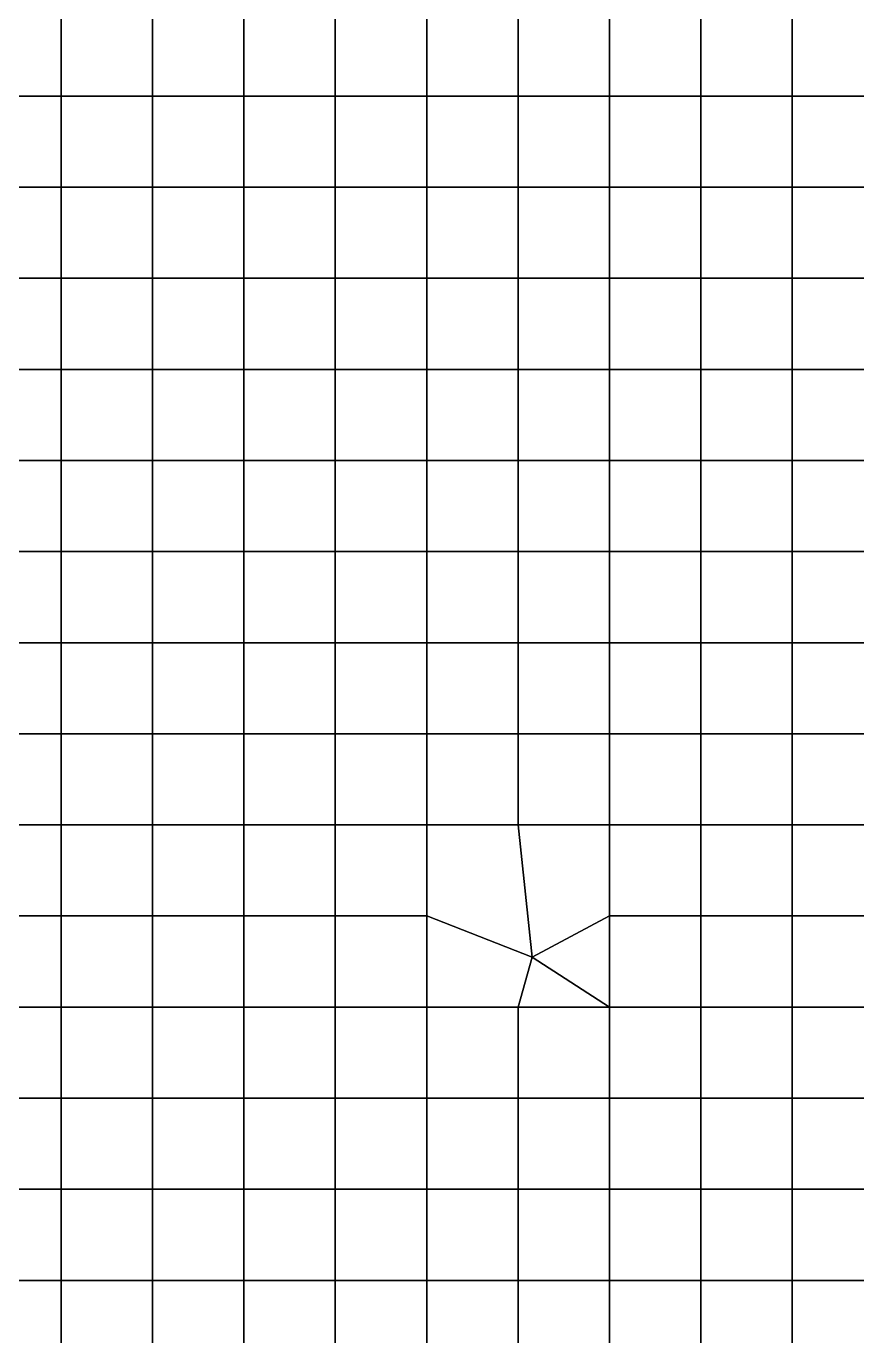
# Model space of a CAD drawing. Extents: x -13 to 39.3, y -26.5 to 20.6.
# Drawn here: x 15.97 to 20.54, y 1.22 to 8.42 of the extents above; entities that cross this region are included whole.
import ezdxf

# ---------------------------------------------------------------- set-up
doc = ezdxf.new("R2010")
doc.units = 0
doc.layers.add('BARS', color=1, linetype='CONTINUOUS')
doc.layers.add('FACES', color=5, linetype='CONTINUOUS')

msp = doc.modelspace()

# ---------------------------------------------------------------- linework, layer by layer
at = {"layer": 'BARS'}
for p, q in [((18.75, 3.3), (18.75, 3.3, 0.66)), ((18.75, 3.3, 0.66), (18.75, 3.3, 1.32)), ((18.75, 3.3, 1.32), (18.75, 3.3, 1.98)), ((18.75, 3.3, 1.98), (18.75, 3.3, 2.64)), ((18.75, 3.3, 2.64), (18.75, 3.3, 3.3))]:
    msp.add_line(p, q, dxfattribs=at)
at = {"layer": 'FACES'}
for points in [[(16.1627, 8.53302), (15.6606, 8.53302), (15.6606, 8.03231), (16.1627, 8.03231)], [(16.1627, 8.53302, 3.3), (15.6606, 8.53302, 3.3), (15.6606, 8.03231, 3.3), (16.1627, 8.03231, 3.3)], [(16.6648, 8.53302), (16.1627, 8.53302), (16.1627, 8.03231), (16.6648, 8.03231)], [(16.6648, 8.53302, 3.3), (16.1627, 8.53302, 3.3), (16.1627, 8.03231, 3.3), (16.6648, 8.03231, 3.3)], [(17.1669, 8.53302), (16.6648, 8.53302), (16.6648, 8.03231), (17.1669, 8.03231)], [(17.1669, 8.53302, 3.3), (16.6648, 8.53302, 3.3), (16.6648, 8.03231, 3.3), (17.1669, 8.03231, 3.3)], [(17.669, 8.53302), (17.1669, 8.53302), (17.1669, 8.03231), (17.669, 8.03231)], [(17.669, 8.53302, 3.3), (17.1669, 8.53302, 3.3), (17.1669, 8.03231, 3.3), (17.669, 8.03231, 3.3)], [(18.1711, 8.53302), (17.669, 8.53302), (17.669, 8.03231), (18.1711, 8.03231)], [(18.1711, 8.53302, 3.3), (17.669, 8.53302, 3.3), (17.669, 8.03231, 3.3), (18.1711, 8.03231, 3.3)], [(18.6732, 8.53302), (18.1711, 8.53302), (18.1711, 8.03231), (18.6732, 8.03231)], [(18.6732, 8.53302, 3.3), (18.1711, 8.53302, 3.3), (18.1711, 8.03231, 3.3), (18.6732, 8.03231, 3.3)], [(19.1754, 8.53302), (18.6732, 8.53302), (18.6732, 8.03231), (19.1754, 8.03231)], [(19.1754, 8.53302, 3.3), (18.6732, 8.53302, 3.3), (18.6732, 8.03231, 3.3), (19.1754, 8.03231, 3.3)], [(19.6775, 8.53302), (19.1754, 8.53302), (19.1754, 8.03231), (19.6775, 8.03231)], [(19.6775, 8.53302, 3.3), (19.1754, 8.53302, 3.3), (19.1754, 8.03231, 3.3), (19.6775, 8.03231, 3.3)], [(20.1796, 8.53302), (19.6775, 8.53302), (19.6775, 8.03231), (20.1796, 8.03231)], [(20.1796, 8.53302, 3.3), (19.6775, 8.53302, 3.3), (19.6775, 8.03231, 3.3), (20.1796, 8.03231, 3.3)], [(20.6817, 8.53302), (20.1796, 8.53302), (20.1796, 8.03231), (20.6817, 8.03231)], [(20.6817, 8.53302, 3.3), (20.1796, 8.53302, 3.3), (20.1796, 8.03231, 3.3), (20.6817, 8.03231, 3.3)], [(16.1627, 8.03231), (15.6606, 8.03231), (15.6606, 7.53161), (16.1627, 7.53161)], [(16.1627, 8.03231, 3.3), (15.6606, 8.03231, 3.3), (15.6606, 7.53161, 3.3), (16.1627, 7.53161, 3.3)], [(16.6648, 8.03231), (16.1627, 8.03231), (16.1627, 7.53161), (16.6648, 7.53161)], [(16.6648, 8.03231, 3.3), (16.1627, 8.03231, 3.3), (16.1627, 7.53161, 3.3), (16.6648, 7.53161, 3.3)], [(17.1669, 8.03231), (16.6648, 8.03231), (16.6648, 7.53161), (17.1669, 7.53161)], [(17.1669, 8.03231, 3.3), (16.6648, 8.03231, 3.3), (16.6648, 7.53161, 3.3), (17.1669, 7.53161, 3.3)], [(17.669, 8.03231), (17.1669, 8.03231), (17.1669, 7.53161), (17.669, 7.53161)], [(17.669, 8.03231, 3.3), (17.1669, 8.03231, 3.3), (17.1669, 7.53161, 3.3), (17.669, 7.53161, 3.3)], [(18.1711, 8.03231), (17.669, 8.03231), (17.669, 7.53161), (18.1711, 7.53161)], [(18.1711, 8.03231, 3.3), (17.669, 8.03231, 3.3), (17.669, 7.53161, 3.3), (18.1711, 7.53161, 3.3)], [(18.6732, 8.03231), (18.1711, 8.03231), (18.1711, 7.53161), (18.6732, 7.53161)], [(18.6732, 8.03231, 3.3), (18.1711, 8.03231, 3.3), (18.1711, 7.53161, 3.3), (18.6732, 7.53161, 3.3)], [(19.1754, 8.03231), (18.6732, 8.03231), (18.6732, 7.53161), (19.1754, 7.53161)], [(19.1754, 8.03231, 3.3), (18.6732, 8.03231, 3.3), (18.6732, 7.53161, 3.3), (19.1754, 7.53161, 3.3)], [(19.6775, 8.03231), (19.1754, 8.03231), (19.1754, 7.53161), (19.6775, 7.53161)], [(19.6775, 8.03231, 3.3), (19.1754, 8.03231, 3.3), (19.1754, 7.53161, 3.3), (19.6775, 7.53161, 3.3)], [(20.1796, 8.03231), (19.6775, 8.03231), (19.6775, 7.53161), (20.1796, 7.53161)], [(20.1796, 8.03231, 3.3), (19.6775, 8.03231, 3.3), (19.6775, 7.53161, 3.3), (20.1796, 7.53161, 3.3)], [(20.6817, 8.03231), (20.1796, 8.03231), (20.1796, 7.53161), (20.6817, 7.53161)], [(20.6817, 8.03231, 3.3), (20.1796, 8.03231, 3.3), (20.1796, 7.53161, 3.3), (20.6817, 7.53161, 3.3)], [(16.1627, 7.53161), (15.6606, 7.53161), (15.6606, 7.0309), (16.1627, 7.0309)], [(16.1627, 7.53161, 3.3), (15.6606, 7.53161, 3.3), (15.6606, 7.0309, 3.3), (16.1627, 7.0309, 3.3)], [(16.6648, 7.53161), (16.1627, 7.53161), (16.1627, 7.0309), (16.6648, 7.0309)], [(16.6648, 7.53161, 3.3), (16.1627, 7.53161, 3.3), (16.1627, 7.0309, 3.3), (16.6648, 7.0309, 3.3)], [(17.1669, 7.53161), (16.6648, 7.53161), (16.6648, 7.0309), (17.1669, 7.0309)], [(17.1669, 7.53161, 3.3), (16.6648, 7.53161, 3.3), (16.6648, 7.0309, 3.3), (17.1669, 7.0309, 3.3)], [(17.669, 7.53161), (17.1669, 7.53161), (17.1669, 7.0309), (17.669, 7.0309)], [(17.669, 7.53161, 3.3), (17.1669, 7.53161, 3.3), (17.1669, 7.0309, 3.3), (17.669, 7.0309, 3.3)], [(18.1711, 7.53161), (17.669, 7.53161), (17.669, 7.0309), (18.1711, 7.0309)], [(18.1711, 7.53161, 3.3), (17.669, 7.53161, 3.3), (17.669, 7.0309, 3.3), (18.1711, 7.0309, 3.3)], [(18.6732, 7.53161), (18.1711, 7.53161), (18.1711, 7.0309), (18.6732, 7.0309)], [(18.6732, 7.53161, 3.3), (18.1711, 7.53161, 3.3), (18.1711, 7.0309, 3.3), (18.6732, 7.0309, 3.3)], [(19.1754, 7.53161), (18.6732, 7.53161), (18.6732, 7.0309), (19.1754, 7.0309)], [(19.1754, 7.53161, 3.3), (18.6732, 7.53161, 3.3), (18.6732, 7.0309, 3.3), (19.1754, 7.0309, 3.3)], [(19.6775, 7.53161), (19.1754, 7.53161), (19.1754, 7.0309), (19.6775, 7.0309)], [(19.6775, 7.53161, 3.3), (19.1754, 7.53161, 3.3), (19.1754, 7.0309, 3.3), (19.6775, 7.0309, 3.3)], [(20.1796, 7.53161), (19.6775, 7.53161), (19.6775, 7.0309), (20.1796, 7.0309)], [(20.1796, 7.53161, 3.3), (19.6775, 7.53161, 3.3), (19.6775, 7.0309, 3.3), (20.1796, 7.0309, 3.3)], [(20.6817, 7.53161), (20.1796, 7.53161), (20.1796, 7.0309), (20.6817, 7.0309)], [(20.6817, 7.53161, 3.3), (20.1796, 7.53161, 3.3), (20.1796, 7.0309, 3.3), (20.6817, 7.0309, 3.3)], [(16.1627, 7.0309), (15.6606, 7.0309), (15.6606, 6.53019), (16.1627, 6.53019)], [(16.1627, 7.0309, 3.3), (15.6606, 7.0309, 3.3), (15.6606, 6.53019, 3.3), (16.1627, 6.53019, 3.3)], [(16.6648, 7.0309), (16.1627, 7.0309), (16.1627, 6.53019), (16.6648, 6.53019)], [(16.6648, 7.0309, 3.3), (16.1627, 7.0309, 3.3), (16.1627, 6.53019, 3.3), (16.6648, 6.53019, 3.3)], [(17.1669, 7.0309), (16.6648, 7.0309), (16.6648, 6.53019), (17.1669, 6.53019)], [(17.1669, 7.0309, 3.3), (16.6648, 7.0309, 3.3), (16.6648, 6.53019, 3.3), (17.1669, 6.53019, 3.3)], [(17.669, 7.0309), (17.1669, 7.0309), (17.1669, 6.53019), (17.669, 6.53019)], [(17.669, 7.0309, 3.3), (17.1669, 7.0309, 3.3), (17.1669, 6.53019, 3.3), (17.669, 6.53019, 3.3)], [(18.1711, 7.0309), (17.669, 7.0309), (17.669, 6.53019), (18.1711, 6.53019)], [(18.1711, 7.0309, 3.3), (17.669, 7.0309, 3.3), (17.669, 6.53019, 3.3), (18.1711, 6.53019, 3.3)], [(18.6732, 7.0309), (18.1711, 7.0309), (18.1711, 6.53019), (18.6732, 6.53019)], [(18.6732, 7.0309, 3.3), (18.1711, 7.0309, 3.3), (18.1711, 6.53019, 3.3), (18.6732, 6.53019, 3.3)], [(19.1754, 7.0309), (18.6732, 7.0309), (18.6732, 6.53019), (19.1754, 6.53019)], [(19.1754, 7.0309, 3.3), (18.6732, 7.0309, 3.3), (18.6732, 6.53019, 3.3), (19.1754, 6.53019, 3.3)], [(19.6775, 7.0309), (19.1754, 7.0309), (19.1754, 6.53019), (19.6775, 6.53019)], [(19.6775, 7.0309, 3.3), (19.1754, 7.0309, 3.3), (19.1754, 6.53019, 3.3), (19.6775, 6.53019, 3.3)], [(20.1796, 7.0309), (19.6775, 7.0309), (19.6775, 6.53019), (20.1796, 6.53019)], [(20.1796, 7.0309, 3.3), (19.6775, 7.0309, 3.3), (19.6775, 6.53019, 3.3), (20.1796, 6.53019, 3.3)], [(20.6817, 7.0309), (20.1796, 7.0309), (20.1796, 6.53019), (20.6817, 6.53019)], [(20.6817, 7.0309, 3.3), (20.1796, 7.0309, 3.3), (20.1796, 6.53019, 3.3), (20.6817, 6.53019, 3.3)], [(16.1627, 6.53019), (15.6606, 6.53019), (15.6606, 6.02948), (16.1627, 6.02948)], [(16.1627, 6.53019, 3.3), (15.6606, 6.53019, 3.3), (15.6606, 6.02948, 3.3), (16.1627, 6.02948, 3.3)], [(16.6648, 6.53019), (16.1627, 6.53019), (16.1627, 6.02948), (16.6648, 6.02948)], [(16.6648, 6.53019, 3.3), (16.1627, 6.53019, 3.3), (16.1627, 6.02948, 3.3), (16.6648, 6.02948, 3.3)], [(17.1669, 6.53019), (16.6648, 6.53019), (16.6648, 6.02948), (17.1669, 6.02948)], [(17.1669, 6.53019, 3.3), (16.6648, 6.53019, 3.3), (16.6648, 6.02948, 3.3), (17.1669, 6.02948, 3.3)], [(17.669, 6.53019), (17.1669, 6.53019), (17.1669, 6.02948), (17.669, 6.02948)], [(17.669, 6.53019, 3.3), (17.1669, 6.53019, 3.3), (17.1669, 6.02948, 3.3), (17.669, 6.02948, 3.3)], [(18.1711, 6.53019), (17.669, 6.53019), (17.669, 6.02948), (18.1711, 6.02948)], [(18.1711, 6.53019, 3.3), (17.669, 6.53019, 3.3), (17.669, 6.02948, 3.3), (18.1711, 6.02948, 3.3)], [(18.6732, 6.53019), (18.1711, 6.53019), (18.1711, 6.02948), (18.6732, 6.02948)], [(18.6732, 6.53019, 3.3), (18.1711, 6.53019, 3.3), (18.1711, 6.02948, 3.3), (18.6732, 6.02948, 3.3)], [(19.1754, 6.53019), (18.6732, 6.53019), (18.6732, 6.02948), (19.1754, 6.02948)], [(19.1754, 6.53019, 3.3), (18.6732, 6.53019, 3.3), (18.6732, 6.02948, 3.3), (19.1754, 6.02948, 3.3)], [(19.6775, 6.53019), (19.1754, 6.53019), (19.1754, 6.02948), (19.6775, 6.02948)], [(19.6775, 6.53019, 3.3), (19.1754, 6.53019, 3.3), (19.1754, 6.02948, 3.3), (19.6775, 6.02948, 3.3)], [(20.1796, 6.53019), (19.6775, 6.53019), (19.6775, 6.02948), (20.1796, 6.02948)], [(20.1796, 6.53019, 3.3), (19.6775, 6.53019, 3.3), (19.6775, 6.02948, 3.3), (20.1796, 6.02948, 3.3)], [(20.6817, 6.53019), (20.1796, 6.53019), (20.1796, 6.02948), (20.6817, 6.02948)], [(20.6817, 6.53019, 3.3), (20.1796, 6.53019, 3.3), (20.1796, 6.02948, 3.3), (20.6817, 6.02948, 3.3)], [(16.1627, 6.02948), (15.6606, 6.02948), (15.6606, 5.52878), (16.1627, 5.52878)], [(16.1627, 6.02948, 3.3), (15.6606, 6.02948, 3.3), (15.6606, 5.52878, 3.3), (16.1627, 5.52878, 3.3)], [(16.6648, 6.02948), (16.1627, 6.02948), (16.1627, 5.52878), (16.6648, 5.52878)], [(16.6648, 6.02948, 3.3), (16.1627, 6.02948, 3.3), (16.1627, 5.52878, 3.3), (16.6648, 5.52878, 3.3)], [(17.1669, 6.02948), (16.6648, 6.02948), (16.6648, 5.52878), (17.1669, 5.52878)], [(17.1669, 6.02948, 3.3), (16.6648, 6.02948, 3.3), (16.6648, 5.52878, 3.3), (17.1669, 5.52878, 3.3)], [(17.669, 6.02948), (17.1669, 6.02948), (17.1669, 5.52878), (17.669, 5.52878)], [(17.669, 6.02948, 3.3), (17.1669, 6.02948, 3.3), (17.1669, 5.52878, 3.3), (17.669, 5.52878, 3.3)], [(18.1711, 6.02948), (17.669, 6.02948), (17.669, 5.52878), (18.1711, 5.52878)], [(18.1711, 6.02948, 3.3), (17.669, 6.02948, 3.3), (17.669, 5.52878, 3.3), (18.1711, 5.52878, 3.3)], [(18.6732, 6.02948), (18.1711, 6.02948), (18.1711, 5.52878), (18.6732, 5.52878)], [(18.6732, 6.02948, 3.3), (18.1711, 6.02948, 3.3), (18.1711, 5.52878, 3.3), (18.6732, 5.52878, 3.3)], [(19.1754, 6.02948), (18.6732, 6.02948), (18.6732, 5.52878), (19.1754, 5.52878)], [(19.1754, 6.02948, 3.3), (18.6732, 6.02948, 3.3), (18.6732, 5.52878, 3.3), (19.1754, 5.52878, 3.3)], [(19.6775, 6.02948), (19.1754, 6.02948), (19.1754, 5.52878), (19.6775, 5.52878)], [(19.6775, 6.02948, 3.3), (19.1754, 6.02948, 3.3), (19.1754, 5.52878, 3.3), (19.6775, 5.52878, 3.3)], [(20.1796, 6.02948), (19.6775, 6.02948), (19.6775, 5.52878), (20.1796, 5.52878)], [(20.1796, 6.02948, 3.3), (19.6775, 6.02948, 3.3), (19.6775, 5.52878, 3.3), (20.1796, 5.52878, 3.3)], [(20.6817, 6.02948), (20.1796, 6.02948), (20.1796, 5.52878), (20.6817, 5.52878)], [(20.6817, 6.02948, 3.3), (20.1796, 6.02948, 3.3), (20.1796, 5.52878, 3.3), (20.6817, 5.52878, 3.3)], [(16.1627, 5.52878), (15.6606, 5.52878), (15.6606, 5.02807), (16.1627, 5.02807)], [(16.1627, 5.52878, 3.3), (15.6606, 5.52878, 3.3), (15.6606, 5.02807, 3.3), (16.1627, 5.02807, 3.3)], [(16.6648, 5.52878), (16.1627, 5.52878), (16.1627, 5.02807), (16.6648, 5.02807)], [(16.6648, 5.52878, 3.3), (16.1627, 5.52878, 3.3), (16.1627, 5.02807, 3.3), (16.6648, 5.02807, 3.3)], [(17.1669, 5.52878), (16.6648, 5.52878), (16.6648, 5.02807), (17.1669, 5.02807)], [(17.1669, 5.52878, 3.3), (16.6648, 5.52878, 3.3), (16.6648, 5.02807, 3.3), (17.1669, 5.02807, 3.3)], [(17.669, 5.52878), (17.1669, 5.52878), (17.1669, 5.02807), (17.669, 5.02807)], [(17.669, 5.52878, 3.3), (17.1669, 5.52878, 3.3), (17.1669, 5.02807, 3.3), (17.669, 5.02807, 3.3)], [(18.1711, 5.52878), (17.669, 5.52878), (17.669, 5.02807), (18.1711, 5.02807)], [(18.1711, 5.52878, 3.3), (17.669, 5.52878, 3.3), (17.669, 5.02807, 3.3), (18.1711, 5.02807, 3.3)], [(18.6732, 5.52878), (18.1711, 5.52878), (18.1711, 5.02807), (18.6732, 5.02807)], [(18.6732, 5.52878, 3.3), (18.1711, 5.52878, 3.3), (18.1711, 5.02807, 3.3), (18.6732, 5.02807, 3.3)], [(19.1754, 5.52878), (18.6732, 5.52878), (18.6732, 5.02807), (19.1754, 5.02807)], [(19.1754, 5.52878, 3.3), (18.6732, 5.52878, 3.3), (18.6732, 5.02807, 3.3), (19.1754, 5.02807, 3.3)], [(19.6775, 5.52878), (19.1754, 5.52878), (19.1754, 5.02807), (19.6775, 5.02807)], [(19.6775, 5.52878, 3.3), (19.1754, 5.52878, 3.3), (19.1754, 5.02807, 3.3), (19.6775, 5.02807, 3.3)], [(20.1796, 5.52878), (19.6775, 5.52878), (19.6775, 5.02807), (20.1796, 5.02807)], [(20.1796, 5.52878, 3.3), (19.6775, 5.52878, 3.3), (19.6775, 5.02807, 3.3), (20.1796, 5.02807, 3.3)], [(20.6817, 5.52878), (20.1796, 5.52878), (20.1796, 5.02807), (20.6817, 5.02807)], [(20.6817, 5.52878, 3.3), (20.1796, 5.52878, 3.3), (20.1796, 5.02807, 3.3), (20.6817, 5.02807, 3.3)], [(16.1627, 5.02807), (15.6606, 5.02807), (15.6606, 4.52736), (16.1627, 4.52736)], [(16.1627, 5.02807, 3.3), (15.6606, 5.02807, 3.3), (15.6606, 4.52736, 3.3), (16.1627, 4.52736, 3.3)], [(16.6648, 5.02807), (16.1627, 5.02807), (16.1627, 4.52736), (16.6648, 4.52736)], [(16.6648, 5.02807, 3.3), (16.1627, 5.02807, 3.3), (16.1627, 4.52736, 3.3), (16.6648, 4.52736, 3.3)], [(17.1669, 5.02807), (16.6648, 5.02807), (16.6648, 4.52736), (17.1669, 4.52736)], [(17.1669, 5.02807, 3.3), (16.6648, 5.02807, 3.3), (16.6648, 4.52736, 3.3), (17.1669, 4.52736, 3.3)], [(17.669, 5.02807), (17.1669, 5.02807), (17.1669, 4.52736), (17.669, 4.52736)], [(17.669, 5.02807, 3.3), (17.1669, 5.02807, 3.3), (17.1669, 4.52736, 3.3), (17.669, 4.52736, 3.3)], [(18.1711, 5.02807), (17.669, 5.02807), (17.669, 4.52736), (18.1711, 4.52736)], [(18.1711, 5.02807, 3.3), (17.669, 5.02807, 3.3), (17.669, 4.52736, 3.3), (18.1711, 4.52736, 3.3)], [(18.6732, 5.02807), (18.1711, 5.02807), (18.1711, 4.52736), (18.6732, 4.52736)], [(18.6732, 5.02807, 3.3), (18.1711, 5.02807, 3.3), (18.1711, 4.52736, 3.3), (18.6732, 4.52736, 3.3)], [(19.1754, 5.02807), (18.6732, 5.02807), (18.6732, 4.52736), (19.1754, 4.52736)], [(19.1754, 5.02807, 3.3), (18.6732, 5.02807, 3.3), (18.6732, 4.52736, 3.3), (19.1754, 4.52736, 3.3)], [(19.6775, 5.02807), (19.1754, 5.02807), (19.1754, 4.52736), (19.6775, 4.52736)], [(19.6775, 5.02807, 3.3), (19.1754, 5.02807, 3.3), (19.1754, 4.52736, 3.3), (19.6775, 4.52736, 3.3)], [(20.1796, 5.02807), (19.6775, 5.02807), (19.6775, 4.52736), (20.1796, 4.52736)], [(20.1796, 5.02807, 3.3), (19.6775, 5.02807, 3.3), (19.6775, 4.52736, 3.3), (20.1796, 4.52736, 3.3)], [(20.6817, 5.02807), (20.1796, 5.02807), (20.1796, 4.52736), (20.6817, 4.52736)], [(20.6817, 5.02807, 3.3), (20.1796, 5.02807, 3.3), (20.1796, 4.52736, 3.3), (20.6817, 4.52736, 3.3)], [(16.1627, 4.52736), (15.6606, 4.52736), (15.6606, 4.02665), (16.1627, 4.02665)], [(16.1627, 4.52736, 3.3), (15.6606, 4.52736, 3.3), (15.6606, 4.02665, 3.3), (16.1627, 4.02665, 3.3)], [(16.6648, 4.52736), (16.1627, 4.52736), (16.1627, 4.02665), (16.6648, 4.02665)], [(16.6648, 4.52736, 3.3), (16.1627, 4.52736, 3.3), (16.1627, 4.02665, 3.3), (16.6648, 4.02665, 3.3)], [(17.1669, 4.52736), (16.6648, 4.52736), (16.6648, 4.02665), (17.1669, 4.02665)], [(17.1669, 4.52736, 3.3), (16.6648, 4.52736, 3.3), (16.6648, 4.02665, 3.3), (17.1669, 4.02665, 3.3)], [(17.669, 4.52736), (17.1669, 4.52736), (17.1669, 4.02665), (17.669, 4.02665)], [(17.669, 4.52736, 3.3), (17.1669, 4.52736, 3.3), (17.1669, 4.02665, 3.3), (17.669, 4.02665, 3.3)], [(18.1711, 4.52736), (17.669, 4.52736), (17.669, 4.02665), (18.1711, 4.02665)], [(18.1711, 4.52736, 3.3), (17.669, 4.52736, 3.3), (17.669, 4.02665, 3.3), (18.1711, 4.02665, 3.3)], [(18.6732, 4.52736), (18.1711, 4.52736), (18.1711, 4.02665), (18.6732, 4.02665)], [(18.6732, 4.52736, 3.3), (18.1711, 4.52736, 3.3), (18.1711, 4.02665, 3.3), (18.6732, 4.02665, 3.3)], [(19.1754, 4.52736), (18.6732, 4.52736), (18.6732, 4.02665), (19.1754, 4.02665)], [(19.1754, 4.52736, 3.3), (18.6732, 4.52736, 3.3), (18.6732, 4.02665, 3.3), (19.1754, 4.02665, 3.3)], [(19.6775, 4.52736), (19.1754, 4.52736), (19.1754, 4.02665), (19.6775, 4.02665)], [(19.6775, 4.52736, 3.3), (19.1754, 4.52736, 3.3), (19.1754, 4.02665, 3.3), (19.6775, 4.02665, 3.3)], [(20.1796, 4.52736), (19.6775, 4.52736), (19.6775, 4.02665), (20.1796, 4.02665)], [(20.1796, 4.52736, 3.3), (19.6775, 4.52736, 3.3), (19.6775, 4.02665, 3.3), (20.1796, 4.02665, 3.3)], [(20.6817, 4.52736), (20.1796, 4.52736), (20.1796, 4.02665), (20.6817, 4.02665)], [(20.6817, 4.52736, 3.3), (20.1796, 4.52736, 3.3), (20.1796, 4.02665, 3.3), (20.6817, 4.02665, 3.3)], [(16.1627, 4.02665), (15.6606, 4.02665), (15.6606, 3.52595), (16.1627, 3.52595)], [(16.1627, 4.02665, 3.3), (15.6606, 4.02665, 3.3), (15.6606, 3.52595, 3.3), (16.1627, 3.52595, 3.3)], [(16.6648, 4.02665), (16.1627, 4.02665), (16.1627, 3.52595), (16.6648, 3.52595)], [(16.6648, 4.02665, 3.3), (16.1627, 4.02665, 3.3), (16.1627, 3.52595, 3.3), (16.6648, 3.52595, 3.3)], [(17.1669, 4.02665), (16.6648, 4.02665), (16.6648, 3.52595), (17.1669, 3.52595)], [(17.1669, 4.02665, 3.3), (16.6648, 4.02665, 3.3), (16.6648, 3.52595, 3.3), (17.1669, 3.52595, 3.3)], [(17.669, 4.02665), (17.1669, 4.02665), (17.1669, 3.52595), (17.669, 3.52595)], [(17.669, 4.02665, 3.3), (17.1669, 4.02665, 3.3), (17.1669, 3.52595, 3.3), (17.669, 3.52595, 3.3)], [(18.1711, 4.02665), (17.669, 4.02665), (17.669, 3.52595), (18.1711, 3.52595)], [(18.1711, 4.02665, 3.3), (17.669, 4.02665, 3.3), (17.669, 3.52595, 3.3), (18.1711, 3.52595, 3.3)], [(18.6732, 4.02665), (18.1711, 4.02665), (18.1711, 3.52595), (18.75, 3.3)], [(18.6732, 4.02665, 3.3), (18.1711, 4.02665, 3.3), (18.1711, 3.52595, 3.3), (18.75, 3.3, 3.3)], [(19.1754, 4.02665), (18.6732, 4.02665), (18.75, 3.3), (19.1754, 3.52595)], [(19.1754, 4.02665, 3.3), (18.6732, 4.02665, 3.3), (18.75, 3.3, 3.3), (19.1754, 3.52595, 3.3)], [(19.6775, 4.02665), (19.1754, 4.02665), (19.1754, 3.52595), (19.6775, 3.52595)], [(19.6775, 4.02665, 3.3), (19.1754, 4.02665, 3.3), (19.1754, 3.52595, 3.3), (19.6775, 3.52595, 3.3)], [(20.1796, 4.02665), (19.6775, 4.02665), (19.6775, 3.52595), (20.1796, 3.52595)], [(20.1796, 4.02665, 3.3), (19.6775, 4.02665, 3.3), (19.6775, 3.52595, 3.3), (20.1796, 3.52595, 3.3)], [(20.6817, 4.02665), (20.1796, 4.02665), (20.1796, 3.52595), (20.6817, 3.52595)], [(20.6817, 4.02665, 3.3), (20.1796, 4.02665, 3.3), (20.1796, 3.52595, 3.3), (20.6817, 3.52595, 3.3)], [(16.1627, 3.52595), (15.6606, 3.52595), (15.6606, 3.02524), (16.1627, 3.02524)], [(16.1627, 3.52595, 3.3), (15.6606, 3.52595, 3.3), (15.6606, 3.02524, 3.3), (16.1627, 3.02524, 3.3)], [(16.6648, 3.52595), (16.1627, 3.52595), (16.1627, 3.02524), (16.6648, 3.02524)], [(16.6648, 3.52595, 3.3), (16.1627, 3.52595, 3.3), (16.1627, 3.02524, 3.3), (16.6648, 3.02524, 3.3)], [(17.1669, 3.52595), (16.6648, 3.52595), (16.6648, 3.02524), (17.1669, 3.02524)], [(17.1669, 3.52595, 3.3), (16.6648, 3.52595, 3.3), (16.6648, 3.02524, 3.3), (17.1669, 3.02524, 3.3)], [(17.669, 3.52595), (17.1669, 3.52595), (17.1669, 3.02524), (17.669, 3.02524)], [(17.669, 3.52595, 3.3), (17.1669, 3.52595, 3.3), (17.1669, 3.02524, 3.3), (17.669, 3.02524, 3.3)], [(18.1711, 3.52595), (17.669, 3.52595), (17.669, 3.02524), (18.1711, 3.02524)], [(18.1711, 3.52595, 3.3), (17.669, 3.52595, 3.3), (17.669, 3.02524, 3.3), (18.1711, 3.02524, 3.3)], [(18.75, 3.3), (18.1711, 3.52595), (18.1711, 3.02524), (18.6732, 3.02524)], [(18.75, 3.3, 3.3), (18.1711, 3.52595, 3.3), (18.1711, 3.02524, 3.3), (18.6732, 3.02524, 3.3)], [(19.1754, 3.52595), (18.75, 3.3), (19.1754, 3.02524)], [(19.1754, 3.52595, 3.3), (18.75, 3.3, 3.3), (19.1754, 3.02524, 3.3)], [(19.6775, 3.52595), (19.1754, 3.52595), (19.1754, 3.02524), (19.6775, 3.02524)], [(19.6775, 3.52595, 3.3), (19.1754, 3.52595, 3.3), (19.1754, 3.02524, 3.3), (19.6775, 3.02524, 3.3)], [(20.1796, 3.52595), (19.6775, 3.52595), (19.6775, 3.02524), (20.1796, 3.02524)], [(20.1796, 3.52595, 3.3), (19.6775, 3.52595, 3.3), (19.6775, 3.02524, 3.3), (20.1796, 3.02524, 3.3)], [(20.6817, 3.52595), (20.1796, 3.52595), (20.1796, 3.02524), (20.6817, 3.02524)], [(20.6817, 3.52595, 3.3), (20.1796, 3.52595, 3.3), (20.1796, 3.02524, 3.3), (20.6817, 3.02524, 3.3)], [(19.1754, 3.02524), (18.75, 3.3), (18.6732, 3.02524)], [(19.1754, 3.02524, 3.3), (18.75, 3.3, 3.3), (18.6732, 3.02524, 3.3)], [(16.1627, 3.02524), (15.6606, 3.02524), (15.6606, 2.52453), (16.1627, 2.52453)], [(16.1627, 3.02524, 3.3), (15.6606, 3.02524, 3.3), (15.6606, 2.52453, 3.3), (16.1627, 2.52453, 3.3)], [(16.6648, 3.02524), (16.1627, 3.02524), (16.1627, 2.52453), (16.6648, 2.52453)], [(16.6648, 3.02524, 3.3), (16.1627, 3.02524, 3.3), (16.1627, 2.52453, 3.3), (16.6648, 2.52453, 3.3)], [(17.1669, 3.02524), (16.6648, 3.02524), (16.6648, 2.52453), (17.1669, 2.52453)], [(17.1669, 3.02524, 3.3), (16.6648, 3.02524, 3.3), (16.6648, 2.52453, 3.3), (17.1669, 2.52453, 3.3)], [(17.669, 3.02524), (17.1669, 3.02524), (17.1669, 2.52453), (17.669, 2.52453)], [(17.669, 3.02524, 3.3), (17.1669, 3.02524, 3.3), (17.1669, 2.52453, 3.3), (17.669, 2.52453, 3.3)], [(18.1711, 3.02524), (17.669, 3.02524), (17.669, 2.52453), (18.1711, 2.52453)], [(18.1711, 3.02524, 3.3), (17.669, 3.02524, 3.3), (17.669, 2.52453, 3.3), (18.1711, 2.52453, 3.3)], [(18.6732, 3.02524), (18.1711, 3.02524), (18.1711, 2.52453), (18.6732, 2.52453)], [(18.6732, 3.02524, 3.3), (18.1711, 3.02524, 3.3), (18.1711, 2.52453, 3.3), (18.6732, 2.52453, 3.3)], [(19.1754, 3.02524), (18.6732, 3.02524), (18.6732, 2.52453), (19.1754, 2.52453)], [(19.1754, 3.02524, 3.3), (18.6732, 3.02524, 3.3), (18.6732, 2.52453, 3.3), (19.1754, 2.52453, 3.3)], [(19.6775, 3.02524), (19.1754, 3.02524), (19.1754, 2.52453), (19.6775, 2.52453)], [(19.6775, 3.02524, 3.3), (19.1754, 3.02524, 3.3), (19.1754, 2.52453, 3.3), (19.6775, 2.52453, 3.3)], [(20.1796, 3.02524), (19.6775, 3.02524), (19.6775, 2.52453), (20.1796, 2.52453)], [(20.1796, 3.02524, 3.3), (19.6775, 3.02524, 3.3), (19.6775, 2.52453, 3.3), (20.1796, 2.52453, 3.3)], [(20.6817, 3.02524), (20.1796, 3.02524), (20.1796, 2.52453), (20.6817, 2.52453)], [(20.6817, 3.02524, 3.3), (20.1796, 3.02524, 3.3), (20.1796, 2.52453, 3.3), (20.6817, 2.52453, 3.3)], [(16.1627, 2.52453), (15.6606, 2.52453), (15.6606, 2.02382), (16.1627, 2.02382)], [(16.1627, 2.52453, 3.3), (15.6606, 2.52453, 3.3), (15.6606, 2.02382, 3.3), (16.1627, 2.02382, 3.3)], [(16.6648, 2.52453), (16.1627, 2.52453), (16.1627, 2.02382), (16.6648, 2.02382)], [(16.6648, 2.52453, 3.3), (16.1627, 2.52453, 3.3), (16.1627, 2.02382, 3.3), (16.6648, 2.02382, 3.3)], [(17.1669, 2.52453), (16.6648, 2.52453), (16.6648, 2.02382), (17.1669, 2.02382)], [(17.1669, 2.52453, 3.3), (16.6648, 2.52453, 3.3), (16.6648, 2.02382, 3.3), (17.1669, 2.02382, 3.3)], [(17.669, 2.52453), (17.1669, 2.52453), (17.1669, 2.02382), (17.669, 2.02382)], [(17.669, 2.52453, 3.3), (17.1669, 2.52453, 3.3), (17.1669, 2.02382, 3.3), (17.669, 2.02382, 3.3)], [(18.1711, 2.52453), (17.669, 2.52453), (17.669, 2.02382), (18.1711, 2.02382)], [(18.1711, 2.52453, 3.3), (17.669, 2.52453, 3.3), (17.669, 2.02382, 3.3), (18.1711, 2.02382, 3.3)], [(18.6732, 2.52453), (18.1711, 2.52453), (18.1711, 2.02382), (18.6732, 2.02382)], [(18.6732, 2.52453, 3.3), (18.1711, 2.52453, 3.3), (18.1711, 2.02382, 3.3), (18.6732, 2.02382, 3.3)], [(19.1754, 2.52453), (18.6732, 2.52453), (18.6732, 2.02382), (19.1754, 2.02382)], [(19.1754, 2.52453, 3.3), (18.6732, 2.52453, 3.3), (18.6732, 2.02382, 3.3), (19.1754, 2.02382, 3.3)], [(19.6775, 2.52453), (19.1754, 2.52453), (19.1754, 2.02382), (19.6775, 2.02382)], [(19.6775, 2.52453, 3.3), (19.1754, 2.52453, 3.3), (19.1754, 2.02382, 3.3), (19.6775, 2.02382, 3.3)], [(20.1796, 2.52453), (19.6775, 2.52453), (19.6775, 2.02382), (20.1796, 2.02382)], [(20.1796, 2.52453, 3.3), (19.6775, 2.52453, 3.3), (19.6775, 2.02382, 3.3), (20.1796, 2.02382, 3.3)], [(20.6817, 2.52453), (20.1796, 2.52453), (20.1796, 2.02382), (20.6817, 2.02382)], [(20.6817, 2.52453, 3.3), (20.1796, 2.52453, 3.3), (20.1796, 2.02382, 3.3), (20.6817, 2.02382, 3.3)], [(16.1627, 2.02382), (15.6606, 2.02382), (15.6606, 1.52312), (16.1627, 1.52312)], [(16.1627, 2.02382, 3.3), (15.6606, 2.02382, 3.3), (15.6606, 1.52312, 3.3), (16.1627, 1.52312, 3.3)], [(16.6648, 2.02382), (16.1627, 2.02382), (16.1627, 1.52312), (16.6648, 1.52312)], [(16.6648, 2.02382, 3.3), (16.1627, 2.02382, 3.3), (16.1627, 1.52312, 3.3), (16.6648, 1.52312, 3.3)], [(17.1669, 2.02382), (16.6648, 2.02382), (16.6648, 1.52312), (17.1669, 1.52312)], [(17.1669, 2.02382, 3.3), (16.6648, 2.02382, 3.3), (16.6648, 1.52312, 3.3), (17.1669, 1.52312, 3.3)], [(17.669, 2.02382), (17.1669, 2.02382), (17.1669, 1.52312), (17.669, 1.52312)], [(17.669, 2.02382, 3.3), (17.1669, 2.02382, 3.3), (17.1669, 1.52312, 3.3), (17.669, 1.52312, 3.3)], [(18.1711, 2.02382), (17.669, 2.02382), (17.669, 1.52312), (18.1711, 1.52312)], [(18.1711, 2.02382, 3.3), (17.669, 2.02382, 3.3), (17.669, 1.52312, 3.3), (18.1711, 1.52312, 3.3)], [(18.6732, 2.02382), (18.1711, 2.02382), (18.1711, 1.52312), (18.6732, 1.52312)], [(18.6732, 2.02382, 3.3), (18.1711, 2.02382, 3.3), (18.1711, 1.52312, 3.3), (18.6732, 1.52312, 3.3)], [(19.1754, 2.02382), (18.6732, 2.02382), (18.6732, 1.52312), (19.1754, 1.52312)], [(19.1754, 2.02382, 3.3), (18.6732, 2.02382, 3.3), (18.6732, 1.52312, 3.3), (19.1754, 1.52312, 3.3)], [(19.6775, 2.02382), (19.1754, 2.02382), (19.1754, 1.52312), (19.6775, 1.52312)], [(19.6775, 2.02382, 3.3), (19.1754, 2.02382, 3.3), (19.1754, 1.52312, 3.3), (19.6775, 1.52312, 3.3)], [(20.1796, 2.02382), (19.6775, 2.02382), (19.6775, 1.52312), (20.1796, 1.52312)], [(20.1796, 2.02382, 3.3), (19.6775, 2.02382, 3.3), (19.6775, 1.52312, 3.3), (20.1796, 1.52312, 3.3)], [(20.6817, 2.02382), (20.1796, 2.02382), (20.1796, 1.52312), (20.6817, 1.52312)], [(20.6817, 2.02382, 3.3), (20.1796, 2.02382, 3.3), (20.1796, 1.52312, 3.3), (20.6817, 1.52312, 3.3)], [(16.1627, 1.52312), (15.6606, 1.52312), (15.6606, 1.02241), (16.1627, 1.02241)], [(16.1627, 1.52312, 3.3), (15.6606, 1.52312, 3.3), (15.6606, 1.02241, 3.3), (16.1627, 1.02241, 3.3)], [(16.6648, 1.52312), (16.1627, 1.52312), (16.1627, 1.02241), (16.6648, 1.02241)], [(16.6648, 1.52312, 3.3), (16.1627, 1.52312, 3.3), (16.1627, 1.02241, 3.3), (16.6648, 1.02241, 3.3)], [(17.1669, 1.52312), (16.6648, 1.52312), (16.6648, 1.02241), (17.1669, 1.02241)], [(17.1669, 1.52312, 3.3), (16.6648, 1.52312, 3.3), (16.6648, 1.02241, 3.3), (17.1669, 1.02241, 3.3)], [(17.669, 1.52312), (17.1669, 1.52312), (17.1669, 1.02241), (17.669, 1.02241)], [(17.669, 1.52312, 3.3), (17.1669, 1.52312, 3.3), (17.1669, 1.02241, 3.3), (17.669, 1.02241, 3.3)], [(18.1711, 1.52312), (17.669, 1.52312), (17.669, 1.02241), (18.1711, 1.02241)], [(18.1711, 1.52312, 3.3), (17.669, 1.52312, 3.3), (17.669, 1.02241, 3.3), (18.1711, 1.02241, 3.3)], [(18.6732, 1.52312), (18.1711, 1.52312), (18.1711, 1.02241), (18.6732, 1.02241)], [(18.6732, 1.52312, 3.3), (18.1711, 1.52312, 3.3), (18.1711, 1.02241, 3.3), (18.6732, 1.02241, 3.3)], [(19.1754, 1.52312), (18.6732, 1.52312), (18.6732, 1.02241), (19.1754, 1.02241)], [(19.1754, 1.52312, 3.3), (18.6732, 1.52312, 3.3), (18.6732, 1.02241, 3.3), (19.1754, 1.02241, 3.3)], [(19.6775, 1.52312), (19.1754, 1.52312), (19.1754, 1.02241), (19.6775, 1.02241)], [(19.6775, 1.52312, 3.3), (19.1754, 1.52312, 3.3), (19.1754, 1.02241, 3.3), (19.6775, 1.02241, 3.3)], [(20.1796, 1.52312), (19.6775, 1.52312), (19.6775, 1.02241), (20.1796, 1.02241)], [(20.1796, 1.52312, 3.3), (19.6775, 1.52312, 3.3), (19.6775, 1.02241, 3.3), (20.1796, 1.02241, 3.3)], [(20.6817, 1.52312), (20.1796, 1.52312), (20.1796, 1.02241), (20.6817, 1.02241)], [(20.6817, 1.52312, 3.3), (20.1796, 1.52312, 3.3), (20.1796, 1.02241, 3.3), (20.6817, 1.02241, 3.3)]]:
    msp.add_3dface(points, dxfattribs=at)

doc.saveas('drawing.dxf')
